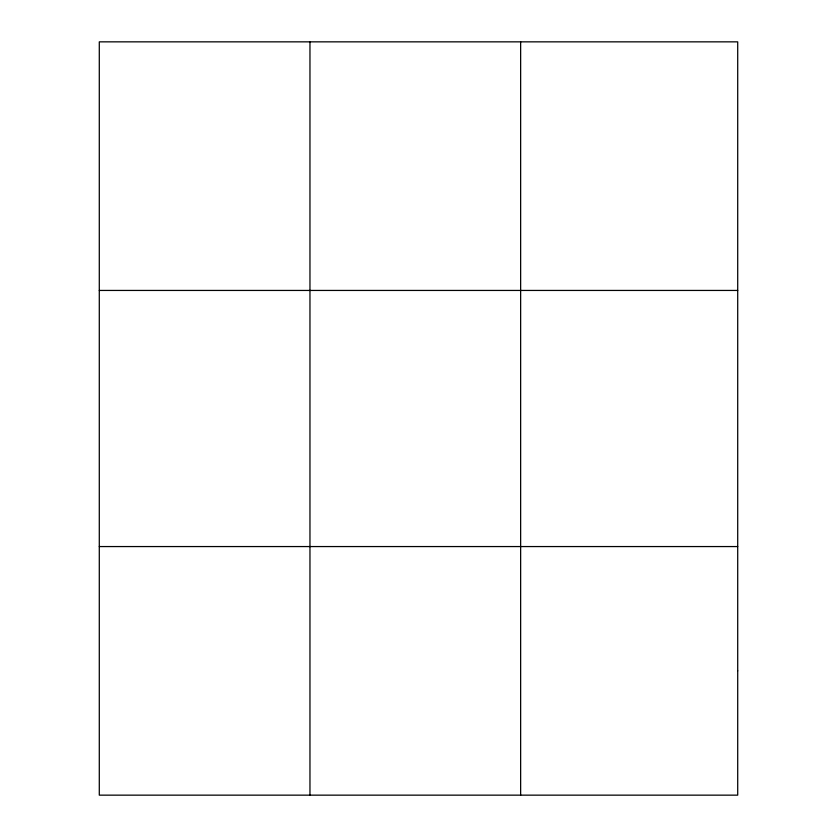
<?xml version="1.0" encoding="UTF-8"?>
<svg xmlns="http://www.w3.org/2000/svg" width="837" height="837" viewBox="0 0 837 837"><rect width="100%" height="100%" fill="white"/><g stroke="black" fill="none" stroke-linecap="round" stroke-linejoin="round"><path stroke-width="1.26" d="M309.962 41.85L309.962 795.15M520.645 41.85L520.645 795.15M99.289 290.439L737.711 290.439M99.289 546.561L737.711 546.561M737.711 670.856L737.711 795.15L99.289 795.15L99.289 41.85L737.711 41.85L737.711 670.856"/></g></svg>
